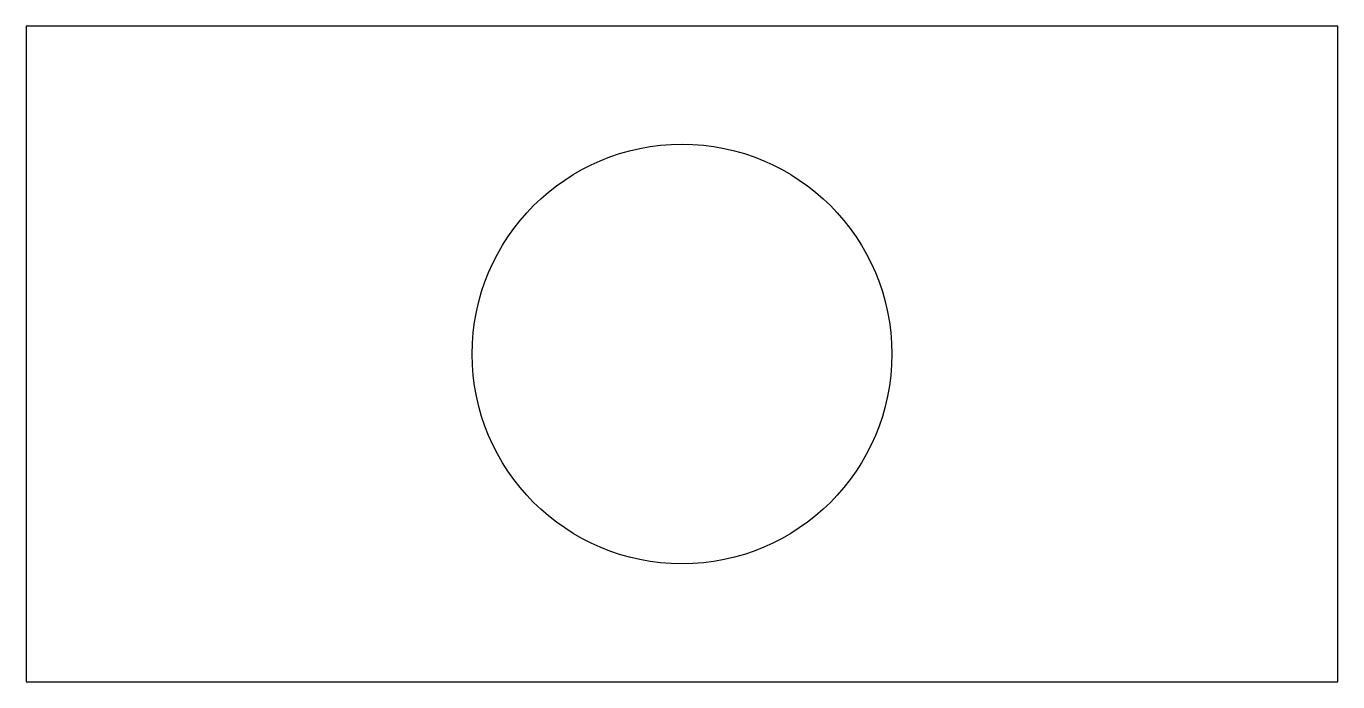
# Model space of a CAD drawing. Header units: millimetres. Extents: x 0 to 10, y 0 to 5.
import ezdxf

# ---------------------------------------------------------------- set-up
doc = ezdxf.new("R2010")
doc.units = ezdxf.units.MM
doc.header["$MEASUREMENT"] = 0

msp = doc.modelspace()

# ---------------------------------------------------------------- linework, layer by layer
msp.add_lwpolyline([(0, 0), (10, 0), (10, 5), (0, 5)], close=True)
msp.add_circle((5, 2.5), 1.6)

doc.saveas('drawing.dxf')
